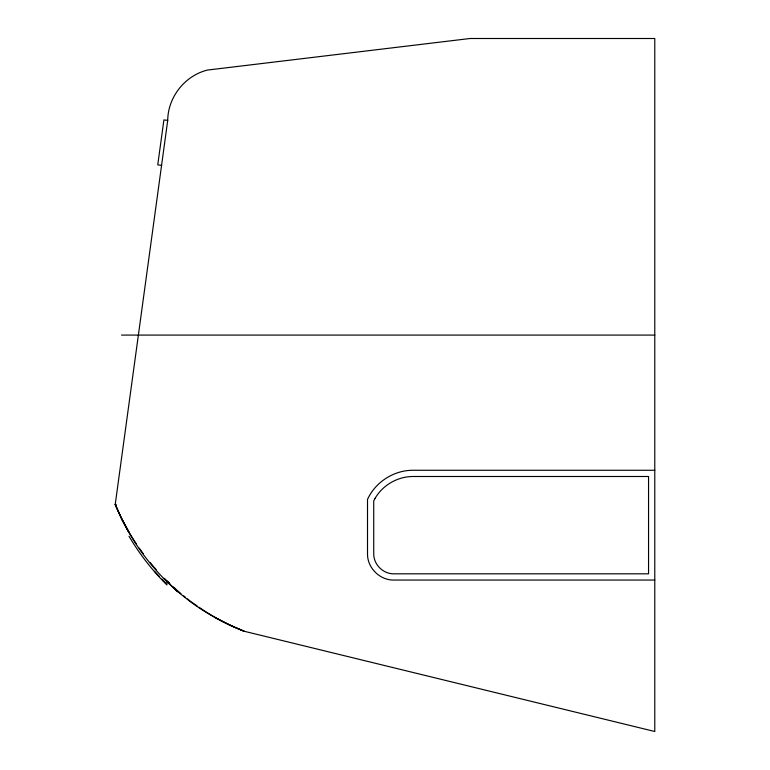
<?xml version="1.0" encoding="UTF-8"?>
<svg xmlns="http://www.w3.org/2000/svg" width="770" height="770" viewBox="0 0 770 770"><rect width="100%" height="100%" fill="white"/><g stroke="black" fill="none" stroke-linecap="round" stroke-linejoin="round"><path stroke-width="1.16" d="M189.998 601.341C156.772 576.73 130.785 542.725 115.221 504.456L167.716 120.428C167.899 97.155 184.829 75.672 207.419 70.07L470.056 38.5L654.779 38.5L654.779 731.5L244.119 631.236C224.85 623.7 206.61 613.661 189.949 601.399M121.535 335.085L654.779 335.085M654.779 470.268L413.211 470.268C394.019 470.114 375.471 481.933 367.511 499.393L367.511 553.688C367.213 567.779 379.783 580.349 393.874 580.051L654.779 580.051M128.811 532.33L121.544 518.634L115.221 504.456L116.26 504.456M167.716 120.428L163.904 119.908L157.754 164.857L161.575 165.377M216.014 618.118L229.835 625.153L244.119 631.236C228.334 624.778 213.011 617.011 198.997 607.251M191.191 601.803L197.043 605.894M180.94 593.67L173.779 587.404M183.722 595.903L185.58 597.395M187.437 598.887L190.219 601.12M167.648 581.764L169.4 583.371L166.898 580.83A233.435 233.435 0 0 1 164.376 578.309M167.408 582.014L177.918 591.668M167.629 581.783L170.189 584.276M172.74 586.759L177.86 591.735L173.645 587.539M154.491 571.282L159.409 576.461M161.873 579.04L165.155 582.495M129.013 536.257C139.514 554.025 152.267 570.416 166.898 584.959L166.898 580.83M121.535 518.653L129.013 532.128A233.435 233.435 0 0 0 136.588 544.226M128.946 532.195L121.621 518.557L115.221 504.456M156.233 569.627A233.435 233.435 0 0 1 150.054 562.389M143.461 553.948A233.435 233.435 0 0 1 139.274 548.163M375.096 498.325L373.729 500.924L373.729 553.486C373.411 564.4 383.162 574.141 394.076 573.823L648.552 573.823L648.552 476.495L413.355 476.495C397.917 476.37 382.834 484.956 375.096 498.325"/></g></svg>
